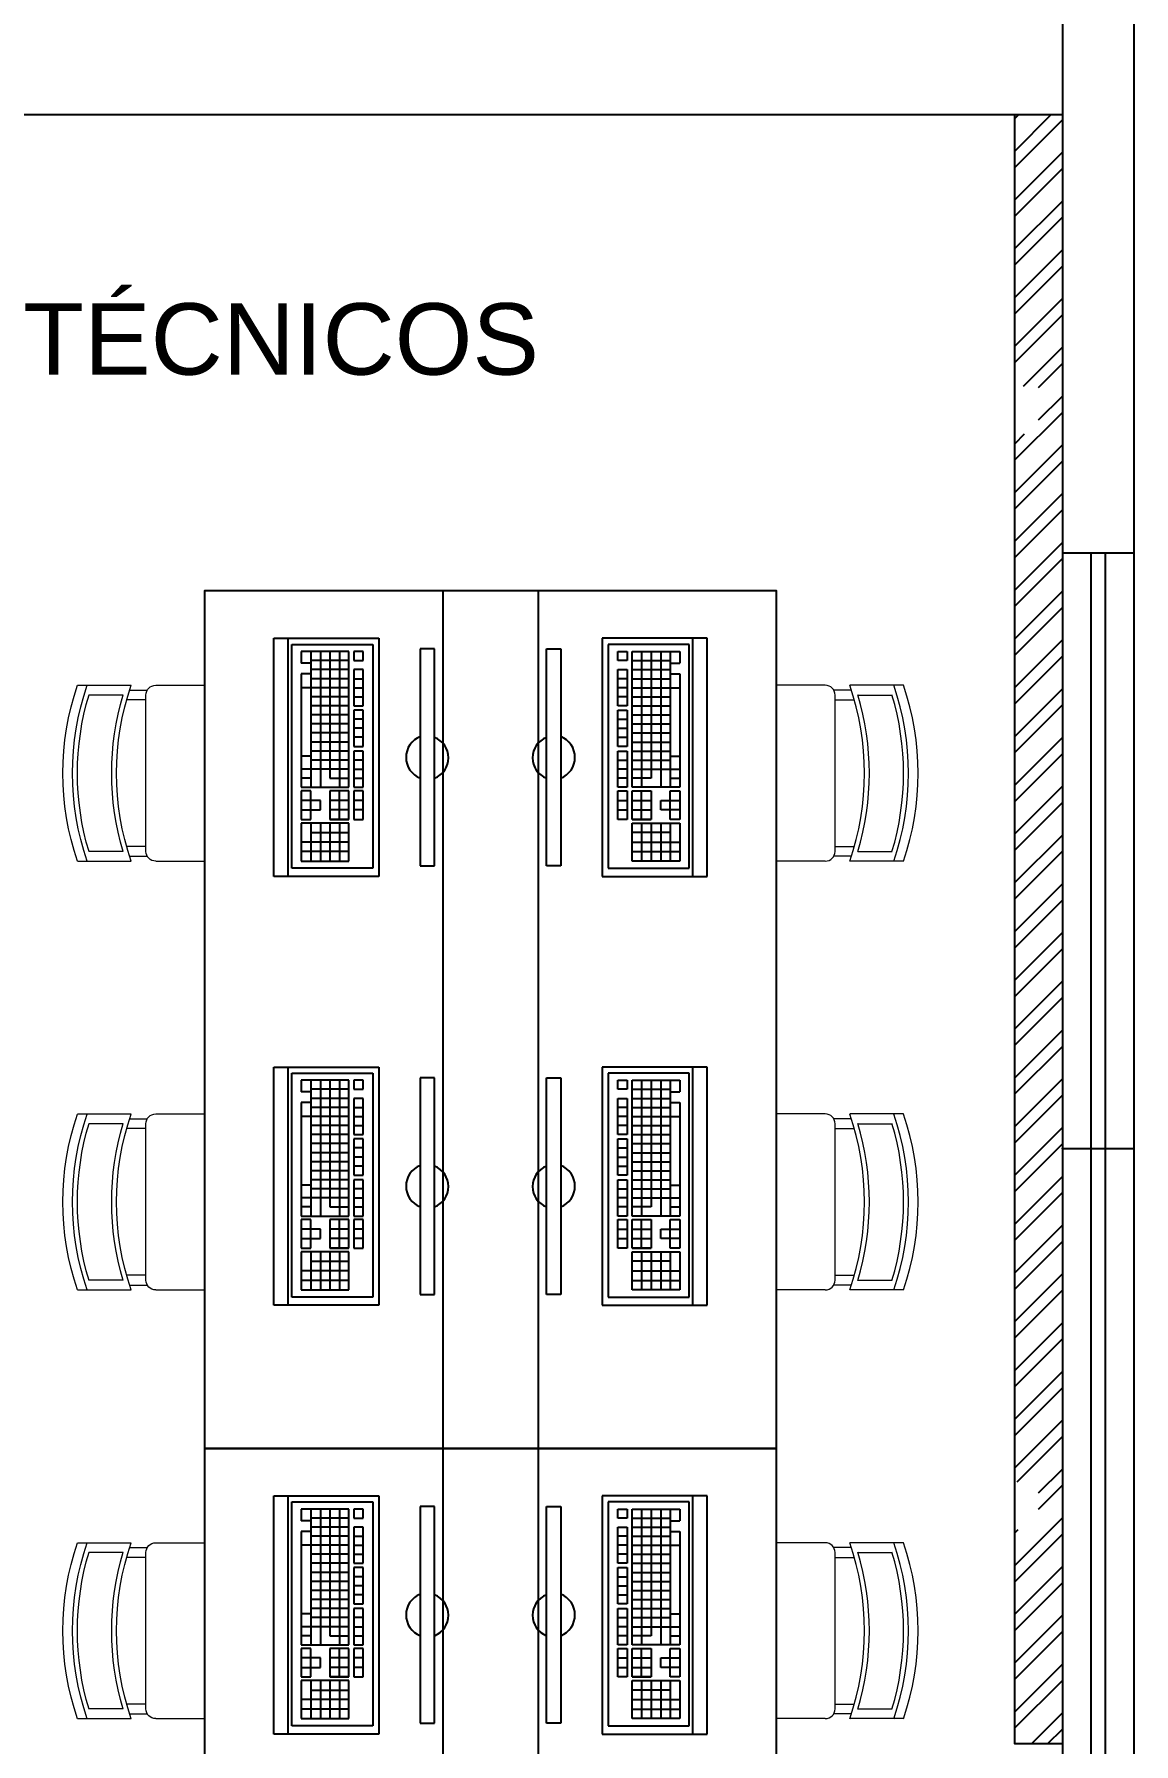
# Model space of a CAD drawing. Header units: millimetres. Extents: x 165 to 269, y 52 to 121.
# Drawn here: x 203.774 to 206.081, y 59.256 to 62.844 of the extents above; entities that cross this region are included whole.
import ezdxf

# ---------------------------------------------------------------- set-up
doc = ezdxf.new("R2010")
doc.units = ezdxf.units.MM
doc.layers.add('FAM ARQUITETURA', color=253, linetype='Continuous')
doc.layers.add('REVESTIMENTO PARA PONTO ELÉTRICO', color=1, linetype='Continuous')
doc.styles.get("Standard").update_dxf_attribs({"font": 'arial.ttf'})

# ---------------------------------------------------------------- blocks, each defined once
blk = doc.blocks.new('vafres')
at = {"lineweight": 13, "ltscale": 0.2}
for p, q in [((2157.847, 914.6481), (2157.847, 914.5352)), ((2158.2163, 914.6481), (2158.2163, 914.5352)), ((2157.8675, 914.5521), (2157.8675, 914.6239)), ((2158.1958, 914.5521), (2158.1958, 914.6239)), ((2157.8573, 914.5386), (2157.8573, 914.5017)), ((2157.8778, 914.5044), (2157.8778, 914.5455)), ((2158.1856, 914.5044), (2158.1856, 914.5448)), ((2158.2061, 914.5386), (2158.2061, 914.5017)), ((2157.847, 914.4839), (2157.847, 914.3813)), ((2158.1958, 914.5044), (2157.8675, 914.5044)), ((2158.2163, 914.4839), (2158.2163, 914.3813))]:
    blk.add_line(p, q, dxfattribs=at)
for centre, radius, start, end in [((2158.0317, 914.1094), 0.5694, 71.0753, 108.9246), ((2158.0317, 914.0889), 0.5694, 71.0753, 108.9246), ((2158.0317, 914.0787), 0.5694, 73.2016, 106.7984), ((2158.0317, 914.0787), 0.5694, 73.2016, 106.7984), ((2158.0317, 913.9966), 0.5694, 71.0753, 108.9246), ((2158.0317, 914.0069), 0.5694, 73.2016, 106.7984), ((2157.8675, 914.4839), 0.0205, 90, 180), ((2158.1958, 914.4839), 0.0205, 360, 90)]:
    blk.add_arc(centre, radius, start, end, dxfattribs=at)
blk = doc.blocks.new('FAM ARQUITETURA')
at = {"layer": 'FAM ARQUITETURA'}
for p, q in [((16.08, 0.15), (16.08, -1.42)), ((15.93, -0.1), (15.93, -1.42)), ((11, -0.5), (15.93, -0.5)), ((15.93, -1.12), (15.93, -3.12)), ((15.93, -1.42), (16.08, -1.42)), ((15.93, -1.42), (15.93, -6.42)), ((15.99, -1.42), (15.99, -6.42)), ((16.02, -1.42), (16.02, -6.42)), ((16.08, -1.42), (16.08, -6.42)), ((14.63, -1.5), (14.63, -5.3)), ((14.83, -1.5), (14.83, -5.3)), ((14.2756, -2.0994), (14.2756, -1.5994)), ((14.2756, -1.5994), (14.3056, -1.5994)), ((14.3056, -1.5994), (14.4956, -1.5994)), ((14.3056, -2.0994), (14.3056, -1.5994)), ((14.3129, -1.6121), (14.4829, -1.6121)), ((14.3129, -2.0821), (14.3129, -1.6121)), ((14.4829, -1.6121), (14.4829, -2.0821)), ((14.4956, -1.5994), (14.4956, -2.0994)), ((14.9644, -1.5994), (14.9644, -2.0994)), ((15.1544, -1.5994), (14.9644, -1.5994)), ((14.9771, -1.6121), (14.9771, -2.0821)), ((15.1471, -1.6121), (14.9771, -1.6121)), ((15.1471, -2.0821), (15.1471, -1.6121)), ((15.1544, -2.0994), (15.1544, -1.5994)), ((15.1844, -1.5994), (15.1544, -1.5994)), ((15.1844, -2.0994), (15.1844, -1.5994)), ((14.3329, -1.6271), (14.3329, -1.6516)), ((14.4329, -1.6271), (14.3329, -1.6271)), ((14.3529, -1.6271), (14.3529, -1.9121)), ((14.4329, -1.6461), (14.3529, -1.6461)), ((14.3729, -1.6271), (14.3729, -1.9121)), ((14.3929, -1.6271), (14.3929, -1.8931)), ((14.4129, -1.6271), (14.4129, -1.9121)), ((14.4329, -1.9121), (14.4329, -1.6271)), ((14.4429, -1.6271), (14.4429, -1.6461)), ((14.4629, -1.6271), (14.4429, -1.6271)), ((14.4429, -1.6461), (14.4629, -1.6461)), ((14.4629, -1.6461), (14.4629, -1.6271)), ((14.5827, -1.6217), (14.5827, -2.0769)), ((14.6127, -1.6217), (14.5827, -1.6217)), ((14.6127, -2.0769), (14.6127, -1.6217)), ((14.8473, -2.0769), (14.8473, -1.6217)), ((14.8473, -1.6217), (14.8773, -1.6217)), ((14.8773, -1.6217), (14.8773, -2.0769)), ((14.9971, -1.6461), (14.9971, -1.6271)), ((14.9971, -1.6271), (15.0171, -1.6271)), ((15.0171, -1.6461), (14.9971, -1.6461)), ((15.0171, -1.6271), (15.0171, -1.6461)), ((15.0271, -1.9121), (15.0271, -1.6271)), ((15.0271, -1.6271), (15.1271, -1.6271)), ((15.0271, -1.6461), (15.1071, -1.6461)), ((15.0471, -1.6271), (15.0471, -1.9121)), ((15.0671, -1.6271), (15.0671, -1.8931)), ((15.0871, -1.6271), (15.0871, -1.9121)), ((15.1071, -1.6271), (15.1071, -1.9121)), ((15.1271, -1.6271), (15.1271, -1.6516)), ((14.3529, -1.6516), (14.3329, -1.6516)), ((14.3529, -1.6741), (14.3329, -1.6741)), ((14.3329, -1.6741), (14.3329, -1.9121)), ((14.4329, -1.6651), (14.3529, -1.6651)), ((14.4329, -1.6841), (14.3529, -1.6841)), ((14.4429, -1.6651), (14.4429, -1.7411)), ((14.4629, -1.6651), (14.4429, -1.6651)), ((14.4429, -1.6841), (14.4629, -1.6841)), ((14.4629, -1.7411), (14.4629, -1.6651)), ((14.9971, -1.7411), (14.9971, -1.6651)), ((14.9971, -1.6651), (15.0171, -1.6651)), ((15.0171, -1.6841), (14.9971, -1.6841)), ((15.0171, -1.6651), (15.0171, -1.7411)), ((15.0271, -1.6651), (15.1071, -1.6651)), ((15.0271, -1.6841), (15.1071, -1.6841)), ((15.1071, -1.6516), (15.1271, -1.6516)), ((15.1071, -1.6741), (15.1271, -1.6741)), ((15.1271, -1.6741), (15.1271, -1.9121)), ((14.4329, -1.7031), (14.3329, -1.7031)), ((14.4329, -1.7221), (14.3529, -1.7221)), ((14.4429, -1.7031), (14.4629, -1.7031)), ((14.4429, -1.7221), (14.4629, -1.7221)), ((15.0171, -1.7031), (14.9971, -1.7031)), ((15.0171, -1.7221), (14.9971, -1.7221)), ((15.0271, -1.7031), (15.1271, -1.7031)), ((15.0271, -1.7221), (15.1071, -1.7221)), ((14.4329, -1.7411), (14.3529, -1.7411)), ((14.4429, -1.7411), (14.4629, -1.7411)), ((14.4429, -1.7502), (14.4429, -1.8262)), ((14.4629, -1.7502), (14.4429, -1.7502)), ((14.4629, -1.8262), (14.4629, -1.7502)), ((15.0171, -1.7411), (14.9971, -1.7411)), ((14.9971, -1.8262), (14.9971, -1.7502)), ((14.9971, -1.7502), (15.0171, -1.7502)), ((15.0171, -1.7502), (15.0171, -1.8262)), ((15.0271, -1.7411), (15.1071, -1.7411)), ((14.4329, -1.7601), (14.3529, -1.7601)), ((14.4329, -1.7791), (14.3529, -1.7791)), ((14.4629, -1.7692), (14.4429, -1.7692)), ((14.4629, -1.7882), (14.4429, -1.7882)), ((14.9971, -1.7692), (15.0171, -1.7692)), ((14.9971, -1.7882), (15.0171, -1.7882)), ((15.0271, -1.7601), (15.1071, -1.7601)), ((15.0271, -1.7791), (15.1071, -1.7791)), ((14.4329, -1.7981), (14.3529, -1.7981)), ((14.4329, -1.8171), (14.3529, -1.8171)), ((14.4629, -1.8072), (14.4429, -1.8072)), ((14.4429, -1.8262), (14.4629, -1.8262)), ((14.9971, -1.8072), (15.0171, -1.8072)), ((15.0171, -1.8262), (14.9971, -1.8262)), ((15.0271, -1.7981), (15.1071, -1.7981)), ((15.0271, -1.8171), (15.1071, -1.8171)), ((14.3529, -1.8471), (14.3329, -1.8471)), ((14.4329, -1.8361), (14.3529, -1.8361)), ((14.4329, -1.8551), (14.3529, -1.8551)), ((14.4429, -1.8361), (14.4429, -1.9121)), ((14.4629, -1.8361), (14.4429, -1.8361)), ((14.4629, -1.8551), (14.4429, -1.8551)), ((14.4629, -1.9121), (14.4629, -1.8361)), ((14.9971, -1.9121), (14.9971, -1.8361)), ((14.9971, -1.8361), (15.0171, -1.8361)), ((14.9971, -1.8551), (15.0171, -1.8551)), ((15.0171, -1.8361), (15.0171, -1.9121)), ((15.0271, -1.8361), (15.1071, -1.8361)), ((15.0271, -1.8551), (15.1071, -1.8551)), ((15.1071, -1.8471), (15.1271, -1.8471)), ((14.4329, -1.8741), (14.3329, -1.8741)), ((14.3529, -1.8931), (14.3329, -1.8931)), ((14.3929, -1.8931), (14.4329, -1.8931)), ((14.4429, -1.8741), (14.4629, -1.8741)), ((14.4429, -1.8931), (14.4629, -1.8931)), ((15.0171, -1.8741), (14.9971, -1.8741)), ((15.0171, -1.8931), (14.9971, -1.8931)), ((15.0271, -1.8741), (15.1271, -1.8741)), ((15.0671, -1.8931), (15.0271, -1.8931)), ((15.1071, -1.8931), (15.1271, -1.8931)), ((14.3329, -1.9121), (14.4329, -1.9121)), ((14.3329, -1.9196), (14.3329, -1.9796)), ((14.3529, -1.9196), (14.3329, -1.9196)), ((14.3529, -1.9796), (14.3529, -1.9196)), ((14.3929, -1.9196), (14.3929, -1.9796)), ((14.4329, -1.9196), (14.3929, -1.9196)), ((14.4129, -1.9796), (14.4129, -1.9196)), ((14.4329, -1.9796), (14.4329, -1.9196)), ((14.4429, -1.9121), (14.4629, -1.9121)), ((14.4429, -1.9196), (14.4429, -1.9796)), ((14.4629, -1.9196), (14.4429, -1.9196)), ((14.4629, -1.9796), (14.4629, -1.9196)), ((15.0171, -1.9121), (14.9971, -1.9121)), ((14.9971, -1.9796), (14.9971, -1.9196)), ((14.9971, -1.9196), (15.0171, -1.9196)), ((15.0171, -1.9196), (15.0171, -1.9796)), ((15.1271, -1.9121), (15.0271, -1.9121)), ((15.0271, -1.9796), (15.0271, -1.9196)), ((15.0271, -1.9196), (15.0671, -1.9196)), ((15.0471, -1.9796), (15.0471, -1.9196)), ((15.0671, -1.9196), (15.0671, -1.9796)), ((15.1071, -1.9196), (15.1271, -1.9196)), ((15.1071, -1.9796), (15.1071, -1.9196)), ((15.1271, -1.9196), (15.1271, -1.9796)), ((14.3729, -1.9396), (14.3329, -1.9396)), ((14.3329, -1.9596), (14.3729, -1.9596)), ((14.3729, -1.9596), (14.3729, -1.9396)), ((14.4329, -1.9396), (14.3929, -1.9396)), ((14.4329, -1.9596), (14.3929, -1.9596)), ((14.4629, -1.9396), (14.4429, -1.9396)), ((14.4629, -1.9596), (14.4429, -1.9596)), ((14.9971, -1.9396), (15.0171, -1.9396)), ((14.9971, -1.9596), (15.0171, -1.9596)), ((15.0271, -1.9396), (15.0671, -1.9396)), ((15.0271, -1.9596), (15.0671, -1.9596)), ((15.0871, -1.9596), (15.0871, -1.9396)), ((15.0871, -1.9396), (15.1271, -1.9396)), ((15.1271, -1.9596), (15.0871, -1.9596)), ((14.3329, -1.9796), (14.3529, -1.9796)), ((14.3329, -1.9871), (14.3329, -2.0671)), ((14.4329, -1.9871), (14.3329, -1.9871)), ((14.3529, -1.9871), (14.3529, -2.0671)), ((14.3529, -2.0071), (14.4329, -2.0071)), ((14.3729, -1.9871), (14.3729, -2.0671)), ((14.3929, -1.9796), (14.4329, -1.9796)), ((14.4329, -1.9796), (14.3929, -1.9796)), ((14.3929, -1.9871), (14.3929, -2.0671)), ((14.4129, -1.9871), (14.4129, -2.0671)), ((14.4329, -2.0671), (14.4329, -1.9871)), ((14.4429, -1.9796), (14.4629, -1.9796)), ((15.0171, -1.9796), (14.9971, -1.9796)), ((15.0671, -1.9796), (15.0271, -1.9796)), ((15.0271, -1.9796), (15.0671, -1.9796)), ((15.0271, -2.0671), (15.0271, -1.9871)), ((15.0271, -1.9871), (15.1271, -1.9871)), ((15.1071, -2.0071), (15.0271, -2.0071)), ((15.0471, -1.9871), (15.0471, -2.0671)), ((15.0671, -1.9871), (15.0671, -2.0671)), ((15.0871, -1.9871), (15.0871, -2.0671)), ((15.1271, -1.9796), (15.1071, -1.9796)), ((15.1071, -1.9871), (15.1071, -2.0671)), ((15.1271, -1.9871), (15.1271, -2.0671)), ((14.4329, -2.0271), (14.3329, -2.0271)), ((15.0271, -2.0271), (15.1271, -2.0271)), ((14.4329, -2.0471), (14.3329, -2.0471)), ((14.3329, -2.0671), (14.4329, -2.0671)), ((14.5827, -2.0769), (14.6127, -2.0769)), ((14.8773, -2.0769), (14.8473, -2.0769)), ((15.0271, -2.0471), (15.1271, -2.0471)), ((15.1271, -2.0671), (15.0271, -2.0671)), ((14.3056, -2.0994), (14.2756, -2.0994)), ((14.4956, -2.0994), (14.3056, -2.0994)), ((14.4829, -2.0821), (14.3129, -2.0821)), ((14.9644, -2.0994), (15.1544, -2.0994)), ((14.9771, -2.0821), (15.1471, -2.0821)), ((15.1544, -2.0994), (15.1844, -2.0994)), ((14.2756, -2.9994), (14.2756, -2.4994)), ((14.2756, -2.4994), (14.3056, -2.4994)), ((14.3056, -2.9994), (14.3056, -2.4994)), ((14.3056, -2.4994), (14.4956, -2.4994)), ((14.3129, -2.9821), (14.3129, -2.5121)), ((14.3129, -2.5121), (14.4829, -2.5121)), ((14.4829, -2.5121), (14.4829, -2.9821)), ((14.4956, -2.4994), (14.4956, -2.9994)), ((14.9644, -2.4994), (14.9644, -2.9994)), ((15.1544, -2.4994), (14.9644, -2.4994)), ((14.9771, -2.5121), (14.9771, -2.9821)), ((15.1471, -2.5121), (14.9771, -2.5121)), ((15.1471, -2.9821), (15.1471, -2.5121)), ((15.1544, -2.9994), (15.1544, -2.4994)), ((15.1844, -2.4994), (15.1544, -2.4994)), ((15.1844, -2.9994), (15.1844, -2.4994)), ((14.3329, -2.5271), (14.3329, -2.5516)), ((14.4329, -2.5271), (14.3329, -2.5271)), ((14.3529, -2.5271), (14.3529, -2.8121)), ((14.4329, -2.5461), (14.3529, -2.5461)), ((14.3729, -2.5271), (14.3729, -2.8121)), ((14.3929, -2.5271), (14.3929, -2.7931)), ((14.4129, -2.5271), (14.4129, -2.8121)), ((14.4329, -2.8121), (14.4329, -2.5271)), ((14.4629, -2.5271), (14.4429, -2.5271)), ((14.4429, -2.5271), (14.4429, -2.5461)), ((14.4429, -2.5461), (14.4629, -2.5461)), ((14.4629, -2.5461), (14.4629, -2.5271)), ((14.5827, -2.5217), (14.5827, -2.9769)), ((14.6127, -2.5217), (14.5827, -2.5217)), ((14.6127, -2.9769), (14.6127, -2.5217)), ((14.8473, -2.9769), (14.8473, -2.5217)), ((14.8473, -2.5217), (14.8773, -2.5217)), ((14.8773, -2.5217), (14.8773, -2.9769)), ((14.9971, -2.5461), (14.9971, -2.5271)), ((14.9971, -2.5271), (15.0171, -2.5271)), ((15.0171, -2.5461), (14.9971, -2.5461)), ((15.0171, -2.5271), (15.0171, -2.5461)), ((15.0271, -2.8121), (15.0271, -2.5271)), ((15.0271, -2.5271), (15.1271, -2.5271)), ((15.0271, -2.5461), (15.1071, -2.5461)), ((15.0471, -2.5271), (15.0471, -2.8121)), ((15.0671, -2.5271), (15.0671, -2.7931)), ((15.0871, -2.5271), (15.0871, -2.8121)), ((15.1071, -2.5271), (15.1071, -2.8121)), ((15.1271, -2.5271), (15.1271, -2.5516)), ((14.3529, -2.5516), (14.3329, -2.5516)), ((14.3529, -2.5741), (14.3329, -2.5741)), ((14.3329, -2.5741), (14.3329, -2.8121)), ((14.4329, -2.5651), (14.3529, -2.5651)), ((14.4629, -2.5651), (14.4429, -2.5651)), ((14.4429, -2.5651), (14.4429, -2.6411)), ((14.4629, -2.6411), (14.4629, -2.5651)), ((14.9971, -2.6411), (14.9971, -2.5651)), ((14.9971, -2.5651), (15.0171, -2.5651)), ((15.0171, -2.5651), (15.0171, -2.6411)), ((15.0271, -2.5651), (15.1071, -2.5651)), ((15.1071, -2.5516), (15.1271, -2.5516)), ((15.1071, -2.5741), (15.1271, -2.5741)), ((15.1271, -2.5741), (15.1271, -2.8121)), ((14.4329, -2.6031), (14.3329, -2.6031)), ((14.4329, -2.5841), (14.3529, -2.5841)), ((14.4429, -2.5841), (14.4629, -2.5841)), ((14.4429, -2.6031), (14.4629, -2.6031)), ((15.0171, -2.5841), (14.9971, -2.5841)), ((15.0171, -2.6031), (14.9971, -2.6031)), ((15.0271, -2.5841), (15.1071, -2.5841)), ((15.0271, -2.6031), (15.1271, -2.6031)), ((14.4329, -2.6221), (14.3529, -2.6221)), ((14.4329, -2.6411), (14.3529, -2.6411)), ((14.4429, -2.6221), (14.4629, -2.6221)), ((14.4429, -2.6411), (14.4629, -2.6411)), ((14.4429, -2.6502), (14.4429, -2.7262)), ((14.4629, -2.6502), (14.4429, -2.6502)), ((14.4629, -2.7262), (14.4629, -2.6502)), ((15.0171, -2.6221), (14.9971, -2.6221)), ((15.0171, -2.6411), (14.9971, -2.6411)), ((14.9971, -2.7262), (14.9971, -2.6502)), ((14.9971, -2.6502), (15.0171, -2.6502)), ((15.0171, -2.6502), (15.0171, -2.7262)), ((15.0271, -2.6221), (15.1071, -2.6221)), ((15.0271, -2.6411), (15.1071, -2.6411)), ((14.4329, -2.6601), (14.3529, -2.6601)), ((14.4329, -2.6791), (14.3529, -2.6791)), ((14.4629, -2.6692), (14.4429, -2.6692)), ((14.4629, -2.6882), (14.4429, -2.6882)), ((14.9971, -2.6692), (15.0171, -2.6692)), ((14.9971, -2.6882), (15.0171, -2.6882)), ((15.0271, -2.6601), (15.1071, -2.6601)), ((15.0271, -2.6791), (15.1071, -2.6791)), ((15.93, -2.67), (16.08, -2.67)), ((14.4329, -2.6981), (14.3529, -2.6981)), ((14.4329, -2.7171), (14.3529, -2.7171)), ((14.4629, -2.7072), (14.4429, -2.7072)), ((14.4429, -2.7262), (14.4629, -2.7262)), ((14.9971, -2.7072), (15.0171, -2.7072)), ((15.0171, -2.7262), (14.9971, -2.7262)), ((15.0271, -2.6981), (15.1071, -2.6981)), ((15.0271, -2.7171), (15.1071, -2.7171)), ((14.3529, -2.7471), (14.3329, -2.7471)), ((14.4329, -2.7361), (14.3529, -2.7361)), ((14.4329, -2.7551), (14.3529, -2.7551)), ((14.4429, -2.7361), (14.4429, -2.8121)), ((14.4629, -2.7361), (14.4429, -2.7361)), ((14.4629, -2.7551), (14.4429, -2.7551)), ((14.4629, -2.8121), (14.4629, -2.7361)), ((14.9971, -2.8121), (14.9971, -2.7361)), ((14.9971, -2.7361), (15.0171, -2.7361)), ((14.9971, -2.7551), (15.0171, -2.7551)), ((15.0171, -2.7361), (15.0171, -2.8121)), ((15.0271, -2.7361), (15.1071, -2.7361)), ((15.0271, -2.7551), (15.1071, -2.7551)), ((15.1071, -2.7471), (15.1271, -2.7471)), ((14.4329, -2.7741), (14.3329, -2.7741)), ((14.3529, -2.7931), (14.3329, -2.7931)), ((14.3929, -2.7931), (14.4329, -2.7931)), ((14.4429, -2.7741), (14.4629, -2.7741)), ((14.4429, -2.7931), (14.4629, -2.7931)), ((15.0171, -2.7741), (14.9971, -2.7741)), ((15.0171, -2.7931), (14.9971, -2.7931)), ((15.0271, -2.7741), (15.1271, -2.7741)), ((15.0671, -2.7931), (15.0271, -2.7931)), ((15.1071, -2.7931), (15.1271, -2.7931)), ((14.3329, -2.8121), (14.4329, -2.8121)), ((14.3329, -2.8196), (14.3329, -2.8796)), ((14.3529, -2.8196), (14.3329, -2.8196)), ((14.3529, -2.8796), (14.3529, -2.8196)), ((14.3929, -2.8196), (14.3929, -2.8796)), ((14.4329, -2.8196), (14.3929, -2.8196)), ((14.4129, -2.8796), (14.4129, -2.8196)), ((14.4329, -2.8796), (14.4329, -2.8196)), ((14.4429, -2.8121), (14.4629, -2.8121)), ((14.4429, -2.8196), (14.4429, -2.8796)), ((14.4629, -2.8196), (14.4429, -2.8196)), ((14.4629, -2.8796), (14.4629, -2.8196)), ((15.0171, -2.8121), (14.9971, -2.8121)), ((14.9971, -2.8796), (14.9971, -2.8196)), ((14.9971, -2.8196), (15.0171, -2.8196)), ((15.0171, -2.8196), (15.0171, -2.8796)), ((15.1271, -2.8121), (15.0271, -2.8121)), ((15.0271, -2.8796), (15.0271, -2.8196)), ((15.0271, -2.8196), (15.0671, -2.8196)), ((15.0471, -2.8796), (15.0471, -2.8196)), ((15.0671, -2.8196), (15.0671, -2.8796)), ((15.1071, -2.8196), (15.1271, -2.8196)), ((15.1071, -2.8796), (15.1071, -2.8196)), ((15.1271, -2.8196), (15.1271, -2.8796)), ((14.3729, -2.8396), (14.3329, -2.8396)), ((14.3329, -2.8596), (14.3729, -2.8596)), ((14.3729, -2.8596), (14.3729, -2.8396)), ((14.4329, -2.8396), (14.3929, -2.8396)), ((14.4329, -2.8596), (14.3929, -2.8596)), ((14.4629, -2.8396), (14.4429, -2.8396)), ((14.4629, -2.8596), (14.4429, -2.8596)), ((14.9971, -2.8396), (15.0171, -2.8396)), ((14.9971, -2.8596), (15.0171, -2.8596)), ((15.0271, -2.8396), (15.0671, -2.8396)), ((15.0271, -2.8596), (15.0671, -2.8596)), ((15.0871, -2.8596), (15.0871, -2.8396)), ((15.0871, -2.8396), (15.1271, -2.8396)), ((15.1271, -2.8596), (15.0871, -2.8596)), ((14.3329, -2.8796), (14.3529, -2.8796)), ((14.3329, -2.8871), (14.3329, -2.9671)), ((14.4329, -2.8871), (14.3329, -2.8871)), ((14.3529, -2.8871), (14.3529, -2.9671)), ((14.3729, -2.8871), (14.3729, -2.9671)), ((14.3929, -2.8796), (14.4329, -2.8796)), ((14.4329, -2.8796), (14.3929, -2.8796)), ((14.3929, -2.8871), (14.3929, -2.9671)), ((14.4129, -2.8871), (14.4129, -2.9671)), ((14.4329, -2.9671), (14.4329, -2.8871)), ((14.4429, -2.8796), (14.4629, -2.8796)), ((15.0171, -2.8796), (14.9971, -2.8796)), ((15.0671, -2.8796), (15.0271, -2.8796)), ((15.0271, -2.8796), (15.0671, -2.8796)), ((15.0271, -2.9671), (15.0271, -2.8871)), ((15.0271, -2.8871), (15.1271, -2.8871)), ((15.0471, -2.8871), (15.0471, -2.9671)), ((15.0671, -2.8871), (15.0671, -2.9671)), ((15.0871, -2.8871), (15.0871, -2.9671)), ((15.1271, -2.8796), (15.1071, -2.8796)), ((15.1071, -2.8871), (15.1071, -2.9671)), ((15.1271, -2.8871), (15.1271, -2.9671)), ((14.4329, -2.9271), (14.3329, -2.9271)), ((14.3529, -2.9071), (14.4329, -2.9071)), ((15.1071, -2.9071), (15.0271, -2.9071)), ((15.0271, -2.9271), (15.1271, -2.9271)), ((14.4329, -2.9471), (14.3329, -2.9471)), ((14.3329, -2.9671), (14.4329, -2.9671)), ((14.5827, -2.9769), (14.6127, -2.9769)), ((14.8773, -2.9769), (14.8473, -2.9769)), ((15.0271, -2.9471), (15.1271, -2.9471)), ((15.1271, -2.9671), (15.0271, -2.9671)), ((14.3056, -2.9994), (14.2756, -2.9994)), ((14.4956, -2.9994), (14.3056, -2.9994)), ((14.4829, -2.9821), (14.3129, -2.9821)), ((14.9644, -2.9994), (15.1544, -2.9994)), ((14.9771, -2.9821), (15.1471, -2.9821)), ((15.1544, -2.9994), (15.1844, -2.9994)), ((14.2756, -3.8994), (14.2756, -3.3994)), ((14.2756, -3.3994), (14.3056, -3.3994)), ((14.3056, -3.3994), (14.4956, -3.3994)), ((14.3056, -3.8994), (14.3056, -3.3994)), ((14.4956, -3.3994), (14.4956, -3.8994)), ((14.9644, -3.3994), (14.9644, -3.8994)), ((15.1544, -3.3994), (14.9644, -3.3994)), ((15.1544, -3.8994), (15.1544, -3.3994)), ((15.1844, -3.3994), (15.1544, -3.3994)), ((15.1844, -3.8994), (15.1844, -3.3994)), ((14.3129, -3.4121), (14.4829, -3.4121)), ((14.3129, -3.8821), (14.3129, -3.4121)), ((14.3329, -3.4271), (14.3329, -3.4516)), ((14.4329, -3.4271), (14.3329, -3.4271)), ((14.3529, -3.4271), (14.3529, -3.7121)), ((14.3729, -3.4271), (14.3729, -3.7121)), ((14.3929, -3.4271), (14.3929, -3.6931)), ((14.4129, -3.4271), (14.4129, -3.7121)), ((14.4329, -3.7121), (14.4329, -3.4271)), ((14.4429, -3.4271), (14.4429, -3.4461)), ((14.4629, -3.4271), (14.4429, -3.4271)), ((14.4629, -3.4461), (14.4629, -3.4271)), ((14.4829, -3.4121), (14.4829, -3.8821)), ((14.5827, -3.4217), (14.5827, -3.8769)), ((14.6127, -3.4217), (14.5827, -3.4217)), ((14.6127, -3.8769), (14.6127, -3.4217)), ((14.8473, -3.8769), (14.8473, -3.4217)), ((14.8473, -3.4217), (14.8773, -3.4217)), ((14.8773, -3.4217), (14.8773, -3.8769)), ((14.9771, -3.4121), (14.9771, -3.8821)), ((15.1471, -3.4121), (14.9771, -3.4121)), ((14.9971, -3.4461), (14.9971, -3.4271)), ((14.9971, -3.4271), (15.0171, -3.4271)), ((15.0171, -3.4271), (15.0171, -3.4461)), ((15.0271, -3.7121), (15.0271, -3.4271)), ((15.0271, -3.4271), (15.1271, -3.4271)), ((15.0471, -3.4271), (15.0471, -3.7121)), ((15.0671, -3.4271), (15.0671, -3.6931)), ((15.0871, -3.4271), (15.0871, -3.7121)), ((15.1071, -3.4271), (15.1071, -3.7121)), ((15.1271, -3.4271), (15.1271, -3.4516)), ((15.1471, -3.8821), (15.1471, -3.4121)), ((14.3529, -3.4516), (14.3329, -3.4516)), ((14.3529, -3.4741), (14.3329, -3.4741)), ((14.3329, -3.4741), (14.3329, -3.7121)), ((14.4329, -3.4461), (14.3529, -3.4461)), ((14.4329, -3.4651), (14.3529, -3.4651)), ((14.4429, -3.4461), (14.4629, -3.4461)), ((14.4429, -3.4651), (14.4429, -3.5411)), ((14.4629, -3.4651), (14.4429, -3.4651)), ((14.4629, -3.5411), (14.4629, -3.4651)), ((15.0171, -3.4461), (14.9971, -3.4461)), ((14.9971, -3.5411), (14.9971, -3.4651)), ((14.9971, -3.4651), (15.0171, -3.4651)), ((15.0171, -3.4651), (15.0171, -3.5411)), ((15.0271, -3.4461), (15.1071, -3.4461)), ((15.0271, -3.4651), (15.1071, -3.4651)), ((15.1071, -3.4516), (15.1271, -3.4516)), ((15.1071, -3.4741), (15.1271, -3.4741)), ((15.1271, -3.4741), (15.1271, -3.7121)), ((14.4329, -3.5031), (14.3329, -3.5031)), ((14.4329, -3.4841), (14.3529, -3.4841)), ((14.4429, -3.4841), (14.4629, -3.4841)), ((14.4429, -3.5031), (14.4629, -3.5031)), ((15.0171, -3.4841), (14.9971, -3.4841)), ((15.0171, -3.5031), (14.9971, -3.5031)), ((15.0271, -3.4841), (15.1071, -3.4841)), ((15.0271, -3.5031), (15.1271, -3.5031)), ((14.4329, -3.5221), (14.3529, -3.5221)), ((14.4329, -3.5411), (14.3529, -3.5411)), ((14.4429, -3.5221), (14.4629, -3.5221)), ((14.4429, -3.5411), (14.4629, -3.5411)), ((14.4429, -3.5502), (14.4429, -3.6262)), ((14.4629, -3.5502), (14.4429, -3.5502)), ((14.4629, -3.6262), (14.4629, -3.5502)), ((15.0171, -3.5221), (14.9971, -3.5221)), ((15.0171, -3.5411), (14.9971, -3.5411)), ((14.9971, -3.6262), (14.9971, -3.5502)), ((14.9971, -3.5502), (15.0171, -3.5502)), ((15.0171, -3.5502), (15.0171, -3.6262)), ((15.0271, -3.5221), (15.1071, -3.5221)), ((15.0271, -3.5411), (15.1071, -3.5411)), ((14.4329, -3.5601), (14.3529, -3.5601)), ((14.4329, -3.5791), (14.3529, -3.5791)), ((14.4629, -3.5692), (14.4429, -3.5692)), ((14.4629, -3.5882), (14.4429, -3.5882)), ((14.9971, -3.5692), (15.0171, -3.5692)), ((14.9971, -3.5882), (15.0171, -3.5882)), ((15.0271, -3.5601), (15.1071, -3.5601)), ((15.0271, -3.5791), (15.1071, -3.5791)), ((14.4329, -3.5981), (14.3529, -3.5981)), ((14.4329, -3.6171), (14.3529, -3.6171)), ((14.4629, -3.6072), (14.4429, -3.6072)), ((14.9971, -3.6072), (15.0171, -3.6072)), ((15.0271, -3.5981), (15.1071, -3.5981)), ((15.0271, -3.6171), (15.1071, -3.6171)), ((14.3529, -3.6471), (14.3329, -3.6471)), ((14.4329, -3.6361), (14.3529, -3.6361)), ((14.4329, -3.6551), (14.3529, -3.6551)), ((14.4429, -3.6262), (14.4629, -3.6262)), ((14.4429, -3.6361), (14.4429, -3.7121)), ((14.4629, -3.6361), (14.4429, -3.6361)), ((14.4629, -3.6551), (14.4429, -3.6551)), ((14.4629, -3.7121), (14.4629, -3.6361)), ((15.0171, -3.6262), (14.9971, -3.6262)), ((14.9971, -3.7121), (14.9971, -3.6361)), ((14.9971, -3.6361), (15.0171, -3.6361)), ((14.9971, -3.6551), (15.0171, -3.6551)), ((15.0171, -3.6361), (15.0171, -3.7121)), ((15.0271, -3.6361), (15.1071, -3.6361)), ((15.0271, -3.6551), (15.1071, -3.6551)), ((15.1071, -3.6471), (15.1271, -3.6471)), ((14.4329, -3.6741), (14.3329, -3.6741)), ((14.3529, -3.6931), (14.3329, -3.6931)), ((14.3929, -3.6931), (14.4329, -3.6931)), ((14.4429, -3.6741), (14.4629, -3.6741)), ((14.4429, -3.6931), (14.4629, -3.6931)), ((15.0171, -3.6741), (14.9971, -3.6741)), ((15.0171, -3.6931), (14.9971, -3.6931)), ((15.0271, -3.6741), (15.1271, -3.6741)), ((15.0671, -3.6931), (15.0271, -3.6931)), ((15.1071, -3.6931), (15.1271, -3.6931)), ((14.3329, -3.7121), (14.4329, -3.7121)), ((14.3529, -3.7196), (14.3329, -3.7196)), ((14.3329, -3.7196), (14.3329, -3.7796)), ((14.3529, -3.7796), (14.3529, -3.7196)), ((14.4329, -3.7196), (14.3929, -3.7196)), ((14.3929, -3.7196), (14.3929, -3.7796)), ((14.4129, -3.7796), (14.4129, -3.7196)), ((14.4329, -3.7796), (14.4329, -3.7196)), ((14.4429, -3.7121), (14.4629, -3.7121)), ((14.4429, -3.7196), (14.4429, -3.7796)), ((14.4629, -3.7196), (14.4429, -3.7196)), ((14.4629, -3.7796), (14.4629, -3.7196)), ((15.0171, -3.7121), (14.9971, -3.7121)), ((14.9971, -3.7796), (14.9971, -3.7196)), ((14.9971, -3.7196), (15.0171, -3.7196)), ((15.0171, -3.7196), (15.0171, -3.7796)), ((15.1271, -3.7121), (15.0271, -3.7121)), ((15.0271, -3.7796), (15.0271, -3.7196)), ((15.0271, -3.7196), (15.0671, -3.7196)), ((15.0471, -3.7796), (15.0471, -3.7196)), ((15.0671, -3.7196), (15.0671, -3.7796)), ((15.1071, -3.7196), (15.1271, -3.7196)), ((15.1071, -3.7796), (15.1071, -3.7196)), ((15.1271, -3.7196), (15.1271, -3.7796)), ((14.3729, -3.7396), (14.3329, -3.7396)), ((14.3329, -3.7596), (14.3729, -3.7596)), ((14.3729, -3.7596), (14.3729, -3.7396)), ((14.4329, -3.7396), (14.3929, -3.7396)), ((14.4329, -3.7596), (14.3929, -3.7596)), ((14.4629, -3.7396), (14.4429, -3.7396)), ((14.4629, -3.7596), (14.4429, -3.7596)), ((14.9971, -3.7396), (15.0171, -3.7396)), ((14.9971, -3.7596), (15.0171, -3.7596)), ((15.0271, -3.7396), (15.0671, -3.7396)), ((15.0271, -3.7596), (15.0671, -3.7596)), ((15.0871, -3.7596), (15.0871, -3.7396)), ((15.0871, -3.7396), (15.1271, -3.7396)), ((15.1271, -3.7596), (15.0871, -3.7596)), ((14.3329, -3.7796), (14.3529, -3.7796)), ((14.3329, -3.7871), (14.3329, -3.8671)), ((14.4329, -3.7871), (14.3329, -3.7871)), ((14.3529, -3.7871), (14.3529, -3.8671)), ((14.3729, -3.7871), (14.3729, -3.8671)), ((14.3929, -3.7796), (14.4329, -3.7796)), ((14.4329, -3.7796), (14.3929, -3.7796)), ((14.3929, -3.7871), (14.3929, -3.8671)), ((14.4129, -3.7871), (14.4129, -3.8671)), ((14.4329, -3.8671), (14.4329, -3.7871)), ((14.4429, -3.7796), (14.4629, -3.7796)), ((15.0171, -3.7796), (14.9971, -3.7796)), ((15.0671, -3.7796), (15.0271, -3.7796)), ((15.0271, -3.7796), (15.0671, -3.7796)), ((15.0271, -3.8671), (15.0271, -3.7871)), ((15.0271, -3.7871), (15.1271, -3.7871)), ((15.0471, -3.7871), (15.0471, -3.8671)), ((15.0671, -3.7871), (15.0671, -3.8671)), ((15.0871, -3.7871), (15.0871, -3.8671)), ((15.1271, -3.7796), (15.1071, -3.7796)), ((15.1071, -3.7871), (15.1071, -3.8671)), ((15.1271, -3.7871), (15.1271, -3.8671)), ((14.4329, -3.8271), (14.3329, -3.8271)), ((14.3529, -3.8071), (14.4329, -3.8071)), ((15.1071, -3.8071), (15.0271, -3.8071)), ((15.0271, -3.8271), (15.1271, -3.8271)), ((14.4329, -3.8471), (14.3329, -3.8471)), ((14.3329, -3.8671), (14.4329, -3.8671)), ((15.0271, -3.8471), (15.1271, -3.8471)), ((15.1271, -3.8671), (15.0271, -3.8671)), ((14.3056, -3.8994), (14.2756, -3.8994)), ((14.4956, -3.8994), (14.3056, -3.8994)), ((14.4829, -3.8821), (14.3129, -3.8821)), ((14.5827, -3.8769), (14.6127, -3.8769)), ((14.8773, -3.8769), (14.8473, -3.8769)), ((14.9644, -3.8994), (15.1544, -3.8994)), ((14.9771, -3.8821), (15.1471, -3.8821)), ((15.1544, -3.8994), (15.1844, -3.8994))]:
    blk.add_line(p, q, dxfattribs=at)
for points in [[(14.13, -3.3), (15.33, -3.3), (15.33, -1.5), (14.13, -1.5)], [(14.13, -5.3), (15.33, -5.3), (15.33, -3.3), (14.13, -3.3)]]:
    blk.add_lwpolyline(points, close=True, dxfattribs=at)
for centre, radius, start, end in [((14.5995, -1.8494), 0.0468, 110.9733, 249.0267), ((14.5956, -1.8502), 0.0462, 291.7976, 68.2024), ((14.8644, -1.8502), 0.0462, 111.7976, 248.2024), ((14.8605, -1.8494), 0.0468, 290.9733, 69.0267), ((14.5995, -2.7494), 0.0468, 110.9733, 249.0267), ((14.5956, -2.7502), 0.0462, 291.7976, 68.2024), ((14.8644, -2.7502), 0.0462, 111.7976, 248.2024), ((14.8605, -2.7494), 0.0468, 290.9733, 69.0267), ((14.5995, -3.6494), 0.0468, 110.9733, 249.0267), ((14.5956, -3.6502), 0.0462, 291.7976, 68.2024), ((14.8644, -3.6502), 0.0462, 111.7976, 248.2024), ((14.8605, -3.6494), 0.0468, 290.9733, 69.0267)]:
    blk.add_arc(centre, radius, start, end, dxfattribs=at)
blk.add_point((15.93, -2.67), dxfattribs=at)
at = {"layer": 'FAM ARQUITETURA', "xscale": -1, "rotation": 90}
for p in [(928.5113, 2156.1491), (928.5113, 2155.2491), (928.5113, 2154.3491)]:
    blk.add_blockref('vafres', p, dxfattribs=at)
at = {"layer": 'FAM ARQUITETURA', "rotation": 270}
for p in [(-899.0513, 2156.1491), (-899.0513, 2155.2491), (-899.0513, 2154.3491)]:
    blk.add_blockref('vafres', p, dxfattribs=at)

msp = doc.modelspace()

# ---------------------------------------------------------------- hatches: boundary and pattern name
at = {"layer": 'REVESTIMENTO PARA PONTO ELÉTRICO'}
h = msp.add_hatch(dxfattribs=at)
h.set_pattern_fill('ANSI32', color=256, scale=0.0076)
h.set_pattern_definition([(45, (-2818.870045, -1371.8107), (-0.0511874599, 0.0511874599), []), (45, (-2818.83592, -1371.8107), (-0.0511874599, 0.0511874599), [])])
h.paths.add_polyline_path([(205.9315, 62.6755), (205.8315, 62.6755), (205.8315, 62.1055), (205.8815, 62.1055), (205.8815, 62.0055), (205.8315, 62.0055), (205.8315, 59.8055), (205.8815, 59.8055), (205.8815, 59.7055), (205.8315, 59.7055), (205.8315, 59.2555), (205.9315, 59.2555)])

# ---------------------------------------------------------------- linework, layer by layer
msp.add_lwpolyline([(205.9315, 59.2555), (205.8315, 59.2555), (205.8315, 62.6755)], dxfattribs=at)

# ---------------------------------------------------------------- block references
at = {"layer": 'FAM ARQUITETURA'}
msp.add_blockref('FAM ARQUITETURA', (190.0015, 63.1755), dxfattribs=at)

# ---------------------------------------------------------------- texts
at = {"layer": 'FAM ARQUITETURA', "insert": (202.5745, 62.2795), "char_height": 0.15, "attachment_point": 1}
msp.add_mtext_dynamic_manual_height_columns('    SALA DE TÉCNICOS  ', width=2.27425, gutter_width=12.5, heights=[0], dxfattribs=at)

doc.saveas('drawing.dxf')
